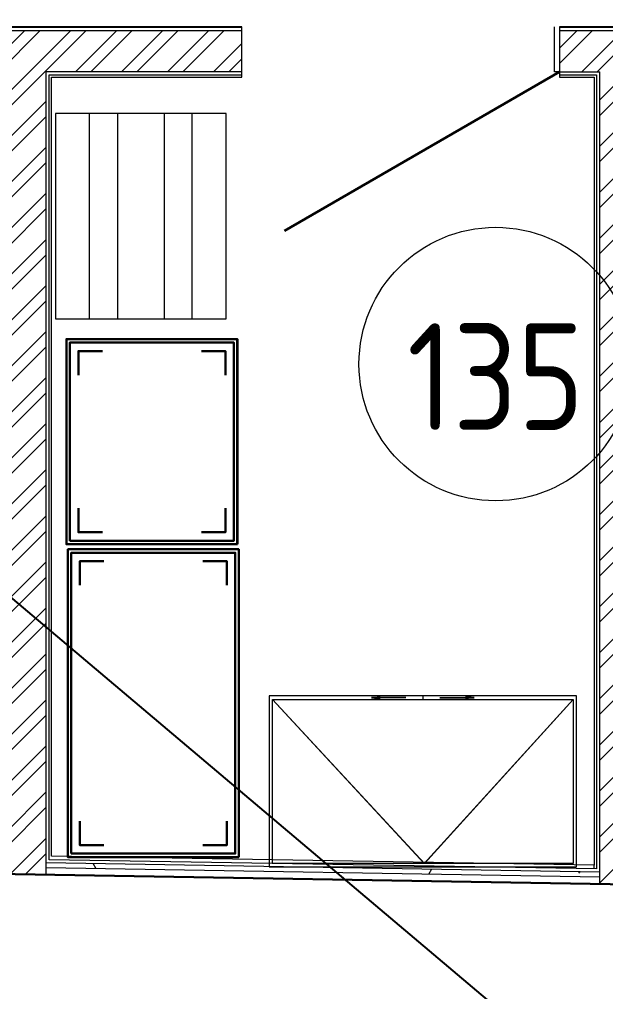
# Model space of a CAD drawing. Header units: millimetres. Extents: x -32 to 417638015, y -35 to 175284279.
# Drawn here: x 218934 to 220650, y 88470 to 91313 of the extents above; entities that cross this region are included whole.
import ezdxf
from ezdxf.enums import TextEntityAlignment as Align

# ---------------------------------------------------------------- set-up
doc = ezdxf.new("R2010")
doc.units = ezdxf.units.MM
doc.linetypes.add('JIS_02_1.0', pattern=[2, 1, -1])
for name, color, linetype, lineweight in [('_ЭМ_ТХ_пищеблок', 7, 'Continuous', 30), ('Аннотация', 7, 'Continuous', 18), ('Атрибут', 7, 'Continuous', 5), ('Двери', 7, 'Continuous', 9), ('ДОНМ_ТХ_(Нейтральное_мебель)', 7, 'Continuous', 0), ('Перекрытие', 7, 'Continuous', 18), ('Стены внутренние', 7, 'Continuous', 18), ('Стены несущие', 7, 'Continuous', 30), ('Стены отделка', 7, 'Continuous', 30), ('Стены штриховка', 7, 'Continuous', 9), ('ТХ Вспомогательное оборудование', 86, 'Continuous', 9), ('ШТРИХОВКА', 252, 'Continuous', 15)]:
    doc.layers.add(name, color=color, linetype=linetype, lineweight=lineweight)
doc.layers.add('PDF __ЭМ_Надписи', color=7, linetype='Continuous')
doc.layers.add('ЭОМ_Лотки рабочие', color=5, linetype='Continuous')
doc.layers.add('Линии', color=7, linetype='Continuous', lineweight=9, true_color=0x00a600)
doc.styles.add('GOST Common', font='GOST_Common.ttf', dxfattribs={"width": 0.9, "height": 350})
doc.styles.add('ISOCPEUR', font='isocpeur.ttf', dxfattribs={"width": 0.85, "height": 275})

# ---------------------------------------------------------------- blocks, each defined once
blk = doc.blocks.new('*U99')
at = {"color": 0}
blk.add_lwpolyline([(0, 0), (900, 0), (900, 500), (0, 500)], close=True, dxfattribs=at)
blk.add_lwpolyline([(10, 490), (890, 490), (890, 10), (10, 10)], close=True)
for points in [[(10, 490), (454.5, 10), (890, 490)], [(300, 495), (324.8, 498.3)], [(400, 495), (300, 495)], [(300, 495), (324.8, 491.7)], [(450, 500), (450, 490)], [(500, 495), (600, 495)], [(600, 495), (575.2, 498.3)], [(600, 495), (575.2, 491.7)]]:
    blk.add_lwpolyline(points)
blk = doc.blocks.new('*U598')
at = {"layer": 'ТХ Вспомогательное оборудование', "color": 0}
blk.add_lwpolyline([(0, 0), (500, 0), (500, 600), (0, 600)], close=True, dxfattribs=at)
at = {"layer": 'ТХ Вспомогательное оборудование', "color": 0, "linetype": 'JIS_02_1.0'}
for points in [[(100, 0), (100, 600)], [(181.5, 600), (181.5, 0)], [(318.5, 600), (318.5, 0)], [(400, 0), (400, 600)]]:
    blk.add_lwpolyline(points, dxfattribs=at)
blk = doc.blocks.new('_ЭМ_ТХ_Пищеблок')
at = {"color": 8}
for points in [[(56377.8, 40165), (56377.8, 40765), (55877.8, 40765), (55877.8, 40165)], [(55887.8, 40175), (55887.8, 40755), (56367.8, 40755), (56367.8, 40175)], [(56381.8, 39250.1), (56381.8, 40150.1), (55881.8, 40150.1), (55881.8, 39250.1)], [(55891.8, 39260.1), (55891.8, 40140.1), (56371.8, 40140.1), (56371.8, 39260.1)]]:
    blk.add_lwpolyline(points, close=True, dxfattribs=at)
for points in [[(55982.8, 40730), (55912.8, 40730), (55912.8, 40660)], [(56272.8, 40730), (56342.8, 40730), (56342.8, 40660)], [(55982.8, 40200), (55912.8, 40200), (55912.8, 40270)], [(56272.8, 40200), (56342.8, 40200), (56342.8, 40270)], [(55986.8, 40115.1), (55916.8, 40115.1), (55916.8, 40045.1)], [(56276.8, 40115.1), (56346.8, 40115.1), (56346.8, 40045.1)], [(55986.8, 39285.1), (55916.8, 39285.1), (55916.8, 39355.1)], [(56276.8, 39285.1), (56346.8, 39285.1), (56346.8, 39355.1)]]:
    blk.add_lwpolyline(points, dxfattribs=at)
at = {"layer": 'ДОНМ_ТХ_(Нейтральное_мебель)', "color": 8}
for name, p in [('*U598', (55845.2, 40824.7)), ('*U99', (56470.6, 39221.2))]:
    blk.add_blockref(name, p, dxfattribs=at)
at = {"layer": 'Атрибут', "color": 8, "style": 'ISOCPEUR', "width": 0.85}
blk.add_attdef('№_ПОЗИЦИИ', text='', height=150, rotation=90, dxfattribs=at).set_placement((58331.7, 39155.2), align=Align.MIDDLE_CENTER)
blk = doc.blocks.new('ТХ пищеблок....')
at = {"color": 8}
for points in [[(3712.5, 24832.8), (3712.5, 25432.8), (3212.5, 25432.8), (3212.5, 24832.8)], [(3222.5, 24842.8), (3222.5, 25422.8), (3702.5, 25422.8), (3702.5, 24842.8)], [(3716.5, 23917.9), (3716.5, 24817.9), (3216.5, 24817.9), (3216.5, 23917.9)], [(3226.5, 23927.9), (3226.5, 24807.9), (3706.5, 24807.9), (3706.5, 23927.9)]]:
    blk.add_lwpolyline(points, close=True, dxfattribs=at)
for points in [[(3317.5, 25397.8), (3247.5, 25397.8), (3247.5, 25327.8)], [(3607.5, 25397.8), (3677.5, 25397.8), (3677.5, 25327.8)], [(3317.5, 24867.8), (3247.5, 24867.8), (3247.5, 24937.8)], [(3607.5, 24867.8), (3677.5, 24867.8), (3677.5, 24937.8)], [(3321.5, 24782.9), (3251.5, 24782.9), (3251.5, 24712.9)], [(3611.5, 24782.9), (3681.5, 24782.9), (3681.5, 24712.9)], [(3321.5, 23952.9), (3251.5, 23952.9), (3251.5, 24022.9)], [(3611.5, 23952.9), (3681.5, 23952.9), (3681.5, 24022.9)]]:
    blk.add_lwpolyline(points, dxfattribs=at)
at = {"layer": 'ДОНМ_ТХ_(Нейтральное_мебель)', "color": 8}
for name, p in [('*U598', (3180, 25492.6)), ('*U99', (3805.3, 23889))]:
    blk.add_blockref(name, p, dxfattribs=at)
blk = doc.blocks.new('1 этаж')
at = {"layer": 'Стены внутренние', "lineweight": 9}
h = blk.add_hatch(dxfattribs=at)
h.set_pattern_fill('FP_12', color=8, style=0, pattern_type=2)
h.set_pattern_definition([(0, (557.2, 188.9), (406.4, 101.6), [33.528, -271.272, 33.528, -271.272, -1625.6]), (0, (557.2, 188.9), (406.4, 101.6), [-609.6, 33.528, -576.072, 33.528, -271.272, -711.2]), (0, (557.2, 188.9), (406.4, 101.6), [-1524, 33.528, -169.672, 33.528, -474.472]), (120, (709.6, 239.7), (-291.18818, 301.15272), [33.528, -271.272, 33.528, -271.272, -1625.6]), (120, (709.6, 239.7), (-291.18818, 301.15272), [-609.6, 33.528, -576.072, 33.528, -271.272, -711.2]), (120, (709.6, 239.7), (-291.18818, 301.15272), [-1524, 33.528, -169.672, 33.528, -474.472]), (240, (760.4, 442.9), (-115.21182, -402.75272), [33.528, -271.272, 33.528, -271.272, -1625.6]), (240, (760.4, 442.9), (-115.21182, -402.75272), [-609.6, 33.528, -576.072, 33.528, -271.272, -711.2]), (240, (760.4, 442.9), (-115.21182, -402.75272), [-1524, 33.528, -169.672, 33.528, -474.472])])
h.paths.add_polyline_path([(51486.157, 37224.926), (51486.157, 37239.928), (49914.157, 37266.399), (49914.157, 37251.513), (51485.421, 37224.938)])
at = {"layer": 'Стены штриховка'}
h = blk.add_hatch(dxfattribs=at)
h.set_pattern_fill('ANSI32', color=8, scale=10)
h.set_pattern_definition([(45, (-31496.66, 188.9), (-67.35192, 67.35192), []), (45, (-31451.76, 188.9), (-67.35192, 67.35192), [])])
h.paths.add_polyline_path([(48180.157, 39580.594), (48705.157, 39580.594), (48705.157, 39700.594), (48060.157, 39700.594), (48060.157, 37262.867), (48180.157, 37260.838)])
h.paths.add_polyline_path([(49875.157, 39580.594), (50447.657, 39580.594), (50447.657, 39700.594), (49635.157, 39700.594), (49635.157, 39580.594), (49755.157, 39580.594), (49755.157, 37234.2), (49875.157, 37232.17)])
h.paths.add_polyline_path([(51953.917, 39700.594), (51377.657, 39700.594), (51377.657, 39580.594), (51495.157, 39580.594), (51495.157, 37204.771), (51615.157, 37202.741), (51615.157, 39580.594), (51953.917, 39580.594)])
h.paths.add_polyline_path([(53340.157, 39700.594), (53328.157, 39700.594), (52883.917, 39700.594), (52883.917, 39580.594), (53340.157, 39580.594)])
h.paths.add_polyline_path([(53340.157, 41017.707), (53460.157, 41017.707), (53460.157, 41147.707), (55390.68, 41147.707), (55389.709, 41267.707), (53340.157, 41267.707)])
h.paths.add_polyline_path([(53460.157, 39987.707), (53340.157, 39987.707), (53340.157, 37193.569), (53340.496, 37193.563), (53460.157, 37177.015)])
at = {"layer": 'Двери', "color": 8, "lineweight": 30}
blk.add_line((51377.657, 39580.594), (50572.254, 39115.594), dxfattribs=at)
at = {"layer": 'Линии', "color": 8}
blk.add_circle((51190.585, 38725.844), 400, dxfattribs=at)
at = {"layer": 'Перекрытие', "color": 8}
for p, q in [((51362.657, 39580.594), (51362.657, 39712.594)), ((51377.657, 39580.594), (51362.657, 39580.594))]:
    blk.add_line(p, q, dxfattribs=at)
at = {"layer": 'Стены внутренние', "color": 8}
blk.add_line((49875.157, 37232.17), (49880.156, 37232.085), dxfattribs=at)
at = {"layer": 'Стены несущие', "color": 8}
blk.add_line((53505.295, 37170.773), (48284.173, 37259.079), dxfattribs=at)
at = {"layer": 'Стены отделка', "color": 8, "lineweight": 9}
for p, q in [((50447.657, 39712.594), (49635.157, 39712.594)), ((50447.657, 39564.694), (50447.657, 39712.594)), ((51377.657, 39712.594), (51377.657, 39564.694)), ((51953.917, 39712.594), (51377.657, 39712.594)), ((49875.157, 37232.17), (49875.157, 39580.594)), ((49891.057, 37286.402), (49891.057, 39564.694)), ((49891.057, 39564.694), (50447.657, 39564.694)), ((49914.157, 39580.594), (49905.157, 39580.594)), ((51377.657, 39564.694), (51479.257, 39564.694)), ((51479.257, 39564.694), (51479.257, 37260.047)), ((51479.257, 37260.047), (49891.057, 37286.909)), ((51495.157, 37224.773), (49875.157, 37252.173)), ((49880.156, 37232.085), (51495.157, 37204.771))]:
    blk.add_line(p, q, dxfattribs=at)
at = {"layer": 'Стены штриховка', "color": 8}
for p, q in [((50447.657, 39710.594), (49635.157, 39710.594)), ((50447.657, 39700.594), (49635.157, 39700.594)), ((51953.917, 39710.594), (51377.657, 39710.594)), ((51953.917, 39700.594), (51377.657, 39700.594)), ((50447.657, 39580.594), (49875.157, 39580.594)), ((49884.157, 37275.517), (49884.157, 39571.594)), ((49884.157, 39571.594), (50447.657, 39571.594)), ((51377.657, 39580.594), (51495.157, 39580.594)), ((51377.657, 39571.594), (51486.157, 39571.594)), ((51486.157, 39571.594), (51486.157, 37248.929)), ((51495.157, 37204.771), (51495.157, 39580.594)), ((51495.157, 37239.776), (49875.157, 37267.175)), ((51486.157, 37248.929), (49884.157, 37276.024)), ((51479.257, 37249.046), (51479.257, 37260.047))]:
    blk.add_line(p, q, dxfattribs=at)
at = {"layer": 'ЭОМ_Лотки рабочие'}
blk.add_blockref('ТХ пищеблок....', (46722.058, 13366.044), dxfattribs=at)
at = {"layer": 'Аннотация', "color": 8, "lineweight": 9, "insert": (51190.585, 38688.896), "char_height": 312.5, "width": 520.21112, "attachment_point": 5, "line_spacing_factor": 1.022766, "style": 'GOST Common'}
blk.add_mtext('135', dxfattribs=at)

msp = doc.modelspace()

# ---------------------------------------------------------------- linework, layer by layer
at = {"layer": 'PDF __ЭМ_Надписи', "lineweight": 25}
msp.add_lwpolyline([(220826.1, 88005.2), (213017.1, 94599.2), (209837.9, 94599.2)], dxfattribs=at)

# ---------------------------------------------------------------- block references
at = {"layer": '_ЭМ_ТХ_пищеблок', "lineweight": 50}
msp.add_blockref('_ЭМ_ТХ_Пищеблок', (163194.2, 49613.2), dxfattribs=at)
at = {"layer": 'ШТРИХОВКА'}
msp.add_blockref('1 этаж', (169137.4, 51579.3), dxfattribs=at)

doc.saveas('drawing.dxf')
